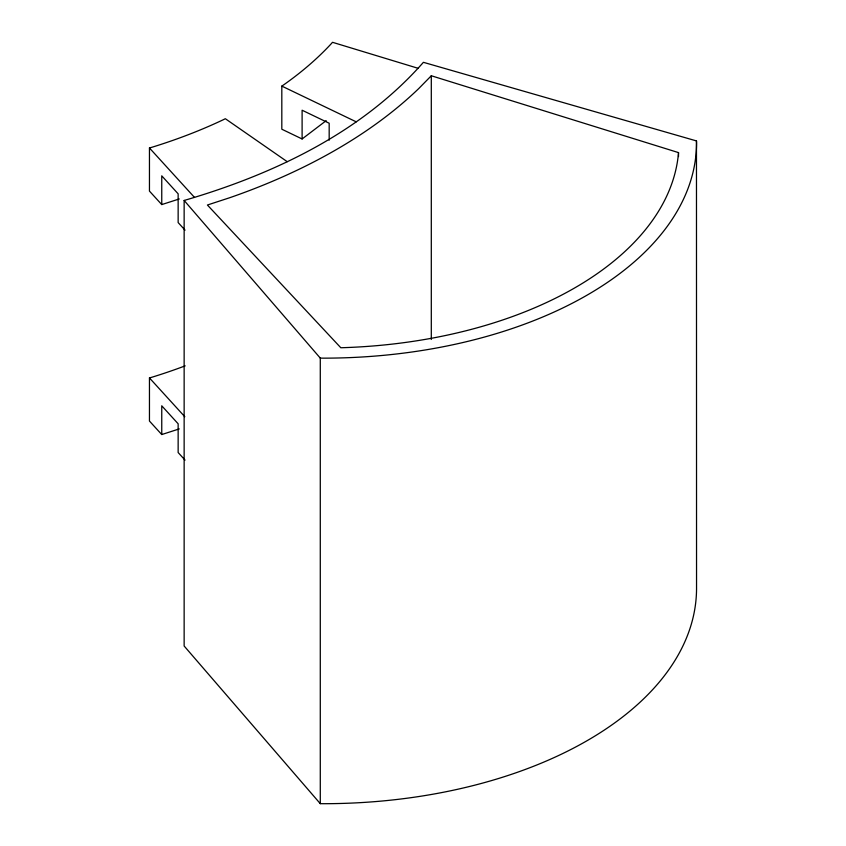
<?xml version="1.0" encoding="UTF-8"?>
<svg xmlns="http://www.w3.org/2000/svg" width="846" height="846" viewBox="0 0 846 846"><rect width="100%" height="100%" fill="white"/><g stroke="black" fill="none" stroke-linecap="round" stroke-linejoin="round"><path stroke-width="1.27" d="M678.513 152.608L678.513 152.777A355.574 205.282 0 0 1 340.811 347.748L207.407 205.018L229.478 197.805A550.958 318.096 0 0 0 418.802 88.502L431.301 75.759L678.513 152.608L678.513 156.563M326.186 120.65L302.107 138.966L281.813 129.216L281.813 86.102L283.674 84.854A436.547 252.034 0 0 0 331.22 43.77L332.51 42.3L418.178 68.325M179.278 198.958L161.755 204.584L149.456 191.101L149.456 147.987L152.016 147.236A436.547 252.034 0 0 0 223.164 119.794L225.332 118.715L287.228 161.681M179.278 428.911L161.755 434.548L149.456 421.054L149.456 377.94L152.016 377.2A436.547 252.034 0 0 0 185.179 365.853M184.142 200.46C272.994 174.488 361.327 132.928 423.402 62.318L696.47 140.922L696.544 142.71A373.171 215.444 0 0 1 323.362 358.154L320.285 358.112L184.142 200.46L184.142 646.006L320.285 803.658L323.362 803.7A373.171 215.444 0 0 0 696.544 588.256L696.47 140.922M281.813 86.102L356.24 121.845M149.456 147.987L194.527 197.446M185.041 230.144L178.146 222.572L178.146 193.829L161.755 175.841L161.755 204.584M149.456 377.94L184.809 416.729M185.041 460.108L178.146 452.536L178.146 423.793L161.755 405.805L161.755 434.548M431.301 75.759L431.301 339.468M329.179 140.203L329.179 123.22L302.107 110.223L302.107 138.966M320.285 358.112L320.285 803.658"/></g></svg>
